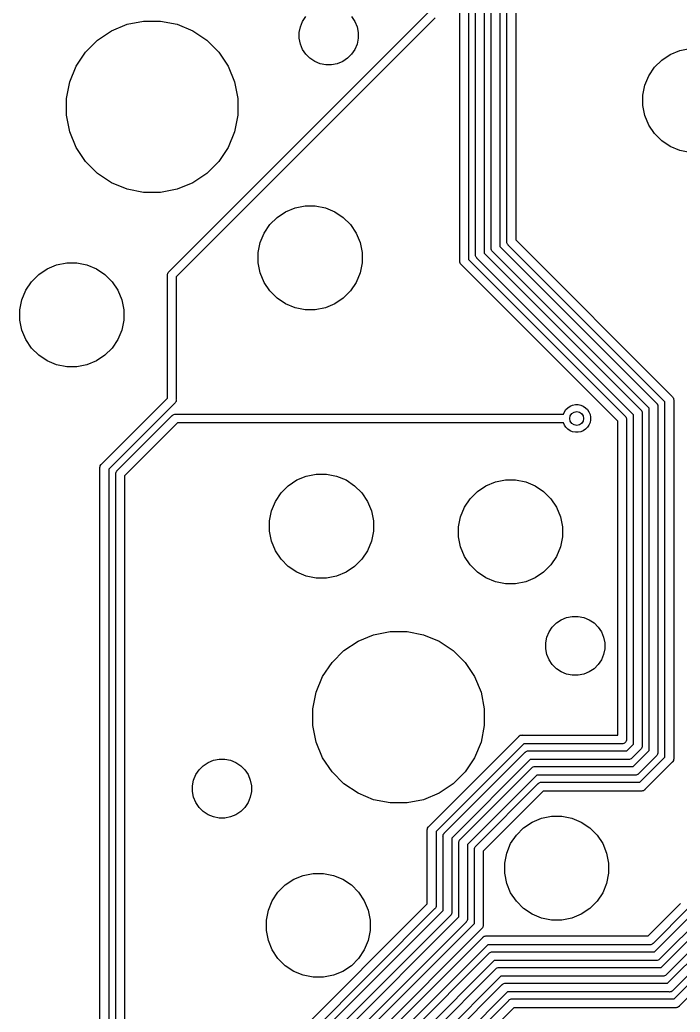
# Model space of a CAD drawing. Extents: x 0.3 to 11, y -13.3 to 4.6.
# Drawn here: x 6.25 to 7, y -2.868 to -1.74 of the extents above; entities that cross this region are included whole.
import ezdxf

# ---------------------------------------------------------------- set-up
doc = ezdxf.new("R2010")
doc.units = 0
doc.header["$MEASUREMENT"] = 0
doc.layers.add('BLACK', color=7, linetype='CONTINUOUS')

msp = doc.modelspace()

# ---------------------------------------------------------------- linework, layer by layer
at = {"layer": 'BLACK', "linetype": 'CONTINUOUS'}
for p, q in [((6.74957, -2.01446), (6.74957, -1.3835)), ((6.75957, -1.38533), (6.75957, -2.01263)), ((6.76745, -2.00706), (6.76745, -1.48008)), ((6.77745, -1.4819), (6.77745, -2.00523)), ((6.78532, -1.99965), (6.78532, -1.48748)), ((6.79532, -1.48931), (6.79532, -1.99783)), ((6.8032, -1.99225), (6.8032, -1.65071)), ((6.8132, -1.65253), (6.8132, -1.99042)), ((6.41908, -2.02661), (6.71333, -1.73235)), ((6.35375, -1.75273), (6.37148, -1.74538)), ((6.37148, -1.74538), (6.39031, -1.74164)), ((6.39031, -1.74164), (6.4095, -1.74164)), ((6.4095, -1.74164), (6.42833, -1.74538)), ((6.72169, -1.73813), (6.42744, -2.03239)), ((6.42833, -1.74538), (6.44606, -1.75273)), ((6.56846, -1.74819), (6.57099, -1.7421)), ((6.57099, -1.7421), (6.57465, -1.73661)), ((6.6267, -1.73661), (6.63036, -1.7421)), ((6.63036, -1.7421), (6.63289, -1.74819)), ((6.33779, -1.76339), (6.35375, -1.75273)), ((6.44606, -1.75273), (6.46202, -1.76339)), ((6.56717, -1.75467), (6.56846, -1.74819)), ((6.56717, -1.76126), (6.56717, -1.75467)), ((6.63289, -1.74819), (6.63417, -1.75467)), ((6.63417, -1.75467), (6.63417, -1.76126)), ((6.32422, -1.77697), (6.33779, -1.76339)), ((6.46202, -1.76339), (6.47559, -1.77697)), ((6.56846, -1.76774), (6.56717, -1.76126)), ((6.57099, -1.77383), (6.56846, -1.76774)), ((6.63289, -1.76774), (6.63036, -1.77383)), ((6.63417, -1.76126), (6.63289, -1.76774)), ((6.31356, -1.79293), (6.32422, -1.77697)), ((6.47559, -1.77697), (6.48626, -1.79293)), ((6.57465, -1.77932), (6.57099, -1.77383)), ((6.57932, -1.78399), (6.57465, -1.77932)), ((6.6267, -1.77932), (6.62203, -1.78399)), ((6.63036, -1.77383), (6.6267, -1.77932)), ((6.97927, -1.78595), (6.98895, -1.77949)), ((6.98895, -1.77949), (6.99969, -1.77504)), ((6.99969, -1.77504), (7.0111, -1.77277)), ((6.58481, -1.78765), (6.57932, -1.78399)), ((6.5909, -1.79018), (6.58481, -1.78765)), ((6.59738, -1.79147), (6.5909, -1.79018)), ((6.60397, -1.79147), (6.59738, -1.79147)), ((6.61045, -1.79018), (6.60397, -1.79147)), ((6.61654, -1.78765), (6.61045, -1.79018)), ((6.62203, -1.78399), (6.61654, -1.78765)), ((6.97105, -1.79418), (6.97927, -1.78595)), ((6.30621, -1.81066), (6.31356, -1.79293)), ((6.48626, -1.79293), (6.4936, -1.81066)), ((6.96013, -1.8146), (6.96459, -1.80385)), ((6.96459, -1.80385), (6.97105, -1.79418)), ((6.30247, -1.82948), (6.30621, -1.81066)), ((6.4936, -1.81066), (6.49735, -1.82948)), ((6.95787, -1.82601), (6.96013, -1.8146)), ((6.95787, -1.83764), (6.95787, -1.82601)), ((6.30247, -1.84868), (6.30247, -1.82948)), ((6.49735, -1.82948), (6.49735, -1.84868)), ((6.96013, -1.84905), (6.95787, -1.83764)), ((6.30621, -1.8675), (6.30247, -1.84868)), ((6.49735, -1.84868), (6.4936, -1.8675)), ((6.96459, -1.8598), (6.96013, -1.84905)), ((6.97105, -1.86947), (6.96459, -1.8598)), ((6.31356, -1.88524), (6.30621, -1.8675)), ((6.4936, -1.8675), (6.48626, -1.88524)), ((6.97927, -1.8777), (6.97105, -1.86947)), ((6.98895, -1.88416), (6.97927, -1.8777)), ((6.32422, -1.9012), (6.31356, -1.88524)), ((6.48626, -1.88524), (6.47559, -1.9012)), ((6.99969, -1.88861), (6.98895, -1.88416)), ((7.0111, -1.89088), (6.99969, -1.88861)), ((6.33779, -1.91477), (6.32422, -1.9012)), ((6.47559, -1.9012), (6.46202, -1.91477)), ((6.35375, -1.92543), (6.33779, -1.91477)), ((6.46202, -1.91477), (6.44606, -1.92543)), ((6.37148, -1.93278), (6.35375, -1.92543)), ((6.44606, -1.92543), (6.42833, -1.93278)), ((6.39031, -1.93652), (6.37148, -1.93278)), ((6.4095, -1.93652), (6.39031, -1.93652)), ((6.42833, -1.93278), (6.4095, -1.93652)), ((6.54197, -1.96476), (6.55164, -1.9583)), ((6.55164, -1.9583), (6.56239, -1.95384)), ((6.56239, -1.95384), (6.5738, -1.95157)), ((6.5738, -1.95157), (6.58543, -1.95157)), ((6.58543, -1.95157), (6.59684, -1.95384)), ((6.59684, -1.95384), (6.60759, -1.9583)), ((6.60759, -1.9583), (6.61726, -1.96476)), ((6.52728, -1.98266), (6.53375, -1.97298)), ((6.53375, -1.97298), (6.54197, -1.96476)), ((6.61726, -1.96476), (6.62549, -1.97298)), ((6.62549, -1.97298), (6.63195, -1.98266)), ((6.52283, -1.9934), (6.52728, -1.98266)), ((6.63195, -1.98266), (6.6364, -1.9934)), ((6.52056, -2.00481), (6.52283, -1.9934)), ((6.6364, -1.9934), (6.63867, -2.00481)), ((6.80317, -1.99249), (6.8032, -1.99225)), ((6.8032, -1.99274), (6.80317, -1.99249)), ((6.80327, -1.99347), (6.8032, -1.99274)), ((6.80356, -1.99442), (6.80327, -1.99347)), ((6.80402, -1.99528), (6.80356, -1.99442)), ((6.80465, -1.99605), (6.80402, -1.99528)), ((6.8132, -1.99042), (6.99119, -2.16841)), ((6.52056, -2.01645), (6.52056, -2.00481)), ((6.63867, -2.00481), (6.63867, -2.01645)), ((6.77745, -2.00523), (6.95544, -2.18322)), ((6.7853, -1.9999), (6.78532, -1.99965)), ((6.7854, -2.00088), (6.7853, -1.9999)), ((6.78568, -2.00182), (6.7854, -2.00088)), ((6.78615, -2.00269), (6.78568, -2.00182)), ((6.78677, -2.00345), (6.78615, -2.00269)), ((6.78696, -2.00361), (6.78677, -2.00345)), ((6.96485, -2.1815), (6.78696, -2.00361)), ((6.79532, -1.99783), (6.97192, -2.17442)), ((6.80484, -1.9962), (6.80465, -1.99605)), ((6.98283, -2.17419), (6.80484, -1.9962)), ((6.29138, -2.01875), (6.30279, -2.01648)), ((6.30279, -2.01648), (6.31443, -2.01648)), ((6.31443, -2.01648), (6.32583, -2.01875)), ((6.52283, -2.02786), (6.52056, -2.01645)), ((6.63867, -2.01645), (6.6364, -2.02786)), ((6.74955, -2.0147), (6.74957, -2.01446)), ((6.74957, -2.01495), (6.74955, -2.0147)), ((6.74965, -2.01568), (6.74957, -2.01495)), ((6.74993, -2.01663), (6.74965, -2.01568)), ((6.7504, -2.0175), (6.74993, -2.01663)), ((6.75102, -2.01826), (6.7504, -2.0175)), ((6.75957, -2.01263), (6.93756, -2.19062)), ((6.76743, -2.0073), (6.76745, -2.00706)), ((6.76745, -2.00755), (6.76743, -2.0073)), ((6.76752, -2.00828), (6.76745, -2.00755)), ((6.76781, -2.00922), (6.76752, -2.00828)), ((6.76827, -2.01009), (6.76781, -2.00922)), ((6.7689, -2.01085), (6.76827, -2.01009)), ((6.76909, -2.01101), (6.7689, -2.01085)), ((6.94708, -2.189), (6.76909, -2.01101)), ((6.27096, -2.02967), (6.28064, -2.02321)), ((6.28064, -2.02321), (6.29138, -2.01875)), ((6.32583, -2.01875), (6.33658, -2.02321)), ((6.33658, -2.02321), (6.34625, -2.02967)), ((6.41742, -2.03031), (6.41751, -2.02933)), ((6.41751, -2.02933), (6.4178, -2.02839)), ((6.4178, -2.02839), (6.41826, -2.02752)), ((6.41826, -2.02752), (6.41873, -2.02695)), ((6.41873, -2.02695), (6.41889, -2.02676)), ((6.41889, -2.02676), (6.41908, -2.02661)), ((6.52728, -2.0386), (6.52283, -2.02786)), ((6.6364, -2.02786), (6.63195, -2.0386)), ((6.75121, -2.01841), (6.75102, -2.01826)), ((6.9292, -2.1964), (6.75121, -2.01841)), ((6.25628, -2.04757), (6.26274, -2.03789)), ((6.26274, -2.03789), (6.27096, -2.02967)), ((6.34625, -2.02967), (6.35448, -2.03789)), ((6.35448, -2.03789), (6.36094, -2.04757)), ((6.41744, -2.03056), (6.41742, -2.03031)), ((6.41744, -2.16998), (6.41744, -2.03056)), ((6.42744, -2.03239), (6.42744, -2.1718)), ((6.53375, -2.04827), (6.52728, -2.0386)), ((6.63195, -2.0386), (6.62549, -2.04827)), ((6.25182, -2.05831), (6.25628, -2.04757)), ((6.36094, -2.04757), (6.36539, -2.05831)), ((6.54197, -2.0565), (6.53375, -2.04827)), ((6.62549, -2.04827), (6.61726, -2.0565)), ((6.24955, -2.06972), (6.25182, -2.05831)), ((6.36539, -2.05831), (6.36766, -2.06972)), ((6.55164, -2.06296), (6.54197, -2.0565)), ((6.56239, -2.06742), (6.55164, -2.06296)), ((6.60759, -2.06296), (6.59684, -2.06742)), ((6.61726, -2.0565), (6.60759, -2.06296)), ((6.24955, -2.08136), (6.24955, -2.06972)), ((6.36766, -2.06972), (6.36766, -2.08136)), ((6.5738, -2.06968), (6.56239, -2.06742)), ((6.58543, -2.06968), (6.5738, -2.06968)), ((6.59684, -2.06742), (6.58543, -2.06968)), ((6.25182, -2.09276), (6.24955, -2.08136)), ((6.36766, -2.08136), (6.36539, -2.09276)), ((6.25628, -2.10351), (6.25182, -2.09276)), ((6.36539, -2.09276), (6.36094, -2.10351)), ((6.26274, -2.11318), (6.25628, -2.10351)), ((6.36094, -2.10351), (6.35448, -2.11318)), ((6.27096, -2.12141), (6.26274, -2.11318)), ((6.35448, -2.11318), (6.34625, -2.12141)), ((6.28064, -2.12787), (6.27096, -2.12141)), ((6.29138, -2.13232), (6.28064, -2.12787)), ((6.33658, -2.12787), (6.32583, -2.13232)), ((6.34625, -2.12141), (6.33658, -2.12787)), ((6.30279, -2.13459), (6.29138, -2.13232)), ((6.31443, -2.13459), (6.30279, -2.13459)), ((6.32583, -2.13232), (6.31443, -2.13459)), ((6.34231, -2.24511), (6.41744, -2.16998)), ((6.4258, -2.17576), (6.35067, -2.25089)), ((6.42599, -2.1756), (6.4258, -2.17576)), ((6.42662, -2.17484), (6.42599, -2.1756)), ((6.42708, -2.17397), (6.42662, -2.17484)), ((6.42737, -2.17303), (6.42708, -2.17397)), ((6.42744, -2.17229), (6.42737, -2.17303)), ((6.42744, -2.1718), (6.42747, -2.17205)), ((6.42747, -2.17205), (6.42744, -2.17229)), ((6.42744, -2.17229), (6.42744, -2.17229)), ((6.97192, -2.17442), (6.97192, -2.17443)), ((6.97192, -2.17443), (6.97331, -2.17582)), ((6.97331, -2.17582), (6.9735, -2.17597)), ((6.9735, -2.17597), (6.97413, -2.17673)), ((6.98283, -2.49303), (6.98283, -2.17419)), ((6.99119, -2.16841), (6.99138, -2.16857)), ((6.99138, -2.16857), (6.992, -2.16933)), ((6.992, -2.16933), (6.99247, -2.1702)), ((6.99247, -2.1702), (6.99275, -2.17114)), ((6.99275, -2.17114), (6.99283, -2.17188)), ((6.99283, -2.17188), (6.99285, -2.17212)), ((6.99285, -2.17212), (6.99283, -2.17237)), ((6.99283, -2.17237), (6.99283, -2.49254)), ((6.8676, -2.1882), (6.86862, -2.18575)), ((6.86862, -2.18575), (6.87034, -2.18317)), ((6.87034, -2.18317), (6.87254, -2.18097)), ((6.87254, -2.18097), (6.87512, -2.17925)), ((6.87512, -2.17925), (6.87798, -2.17806)), ((6.87798, -2.17806), (6.88102, -2.17746)), ((6.88102, -2.17746), (6.88413, -2.17746)), ((6.88413, -2.17746), (6.88717, -2.17806)), ((6.88717, -2.17806), (6.89003, -2.17925)), ((6.89003, -2.17925), (6.89261, -2.18097)), ((6.89261, -2.18097), (6.89481, -2.18317)), ((6.89481, -2.18317), (6.89653, -2.18575)), ((6.89653, -2.18575), (6.89772, -2.18861)), ((6.95544, -2.18322), (6.95563, -2.18338)), ((6.95563, -2.18338), (6.95579, -2.18357)), ((6.95579, -2.18357), (6.95579, -2.18357)), ((6.95579, -2.18357), (6.95625, -2.18414)), ((6.95625, -2.18414), (6.95672, -2.18501)), ((6.95672, -2.18501), (6.957, -2.18595)), ((6.957, -2.18595), (6.9571, -2.18693)), ((6.9571, -2.18693), (6.95708, -2.18717)), ((6.95708, -2.18717), (6.95708, -2.56503)), ((6.96495, -2.1816), (6.96485, -2.1815)), ((6.96485, -2.1815), (6.96485, -2.1815)), ((6.96495, -2.57061), (6.96495, -2.1816)), ((6.97413, -2.17673), (6.97459, -2.1776)), ((6.97459, -2.1776), (6.97465, -2.17779)), ((6.97465, -2.17779), (6.97488, -2.17855)), ((6.97488, -2.17855), (6.97498, -2.17953)), ((6.97498, -2.17953), (6.97495, -2.17977)), ((6.97495, -2.17977), (6.97495, -2.57244)), ((6.36018, -2.25251), (6.42285, -2.18984)), ((6.42863, -2.1982), (6.36854, -2.25829)), ((6.42285, -2.18984), (6.42301, -2.18965)), ((6.42301, -2.18965), (6.42377, -2.18903)), ((6.42377, -2.18903), (6.42464, -2.18856)), ((6.42464, -2.18856), (6.42558, -2.18828)), ((6.42558, -2.18828), (6.42632, -2.1882)), ((6.42632, -2.1882), (6.42656, -2.18818)), ((6.42632, -2.1882), (6.42632, -2.1882)), ((6.42656, -2.18818), (6.42681, -2.1882)), ((6.42681, -2.1882), (6.8676, -2.1882)), ((6.8676, -2.1982), (6.42863, -2.1982)), ((6.86862, -2.20066), (6.8676, -2.1982)), ((6.89772, -2.1978), (6.89653, -2.20066)), ((6.89772, -2.18861), (6.89832, -2.19165)), ((6.89832, -2.19476), (6.89772, -2.1978)), ((6.89832, -2.19165), (6.89832, -2.19476)), ((6.9292, -2.55287), (6.9292, -2.1964)), ((6.93756, -2.19062), (6.93776, -2.19078)), ((6.93776, -2.19078), (6.93834, -2.19149)), ((6.93834, -2.19149), (6.93838, -2.19154)), ((6.93838, -2.19154), (6.93884, -2.19241)), ((6.93884, -2.19241), (6.93913, -2.19335)), ((6.93913, -2.19335), (6.93923, -2.19433)), ((6.93923, -2.19433), (6.9392, -2.19458)), ((6.9392, -2.19458), (6.9392, -2.55763)), ((6.94708, -2.56321), (6.94708, -2.189)), ((6.87034, -2.20324), (6.86862, -2.20066)), ((6.87254, -2.20544), (6.87034, -2.20324)), ((6.87512, -2.20716), (6.87254, -2.20544)), ((6.87798, -2.20835), (6.87512, -2.20716)), ((6.88102, -2.20895), (6.87798, -2.20835)), ((6.88413, -2.20895), (6.88102, -2.20895)), ((6.88717, -2.20835), (6.88413, -2.20895)), ((6.89003, -2.20716), (6.88717, -2.20835)), ((6.89261, -2.20544), (6.89003, -2.20716)), ((6.89481, -2.20324), (6.89261, -2.20544)), ((6.89653, -2.20066), (6.89481, -2.20324)), ((6.34065, -2.24882), (6.34074, -2.24784)), ((6.34067, -2.24906), (6.34065, -2.24882)), ((6.34067, -3.49675), (6.34067, -2.24906)), ((6.34074, -2.24784), (6.34103, -2.2469)), ((6.34103, -2.2469), (6.34149, -2.24603)), ((6.34149, -2.24603), (6.34196, -2.24546)), ((6.34196, -2.24546), (6.34212, -2.24527)), ((6.34212, -2.24527), (6.34231, -2.24511)), ((6.35067, -2.25089), (6.35067, -3.49857)), ((6.35862, -2.25524), (6.3589, -2.2543)), ((6.3589, -2.2543), (6.35937, -2.25343)), ((6.35937, -2.25343), (6.35972, -2.253)), ((6.35972, -2.253), (6.35999, -2.25267)), ((6.35999, -2.25267), (6.36018, -2.25251)), ((6.35852, -2.25622), (6.35862, -2.25524)), ((6.35854, -2.25647), (6.35852, -2.25622)), ((6.35854, -3.58266), (6.35854, -2.25647)), ((6.36854, -2.25829), (6.36854, -3.58449)), ((6.55473, -2.26958), (6.5644, -2.26312)), ((6.5644, -2.26312), (6.57515, -2.25866)), ((6.57515, -2.25866), (6.58656, -2.25639)), ((6.58656, -2.25639), (6.59819, -2.25639)), ((6.59819, -2.25639), (6.6096, -2.25866)), ((6.6096, -2.25866), (6.62035, -2.26312)), ((6.62035, -2.26312), (6.63002, -2.26958)), ((6.77936, -2.26968), (6.79011, -2.26523)), ((6.79011, -2.26523), (6.80152, -2.26296)), ((6.80152, -2.26296), (6.81315, -2.26296)), ((6.81315, -2.26296), (6.82456, -2.26523)), ((6.82456, -2.26523), (6.83531, -2.26968)), ((6.5465, -2.2778), (6.55473, -2.26958)), ((6.63002, -2.26958), (6.63824, -2.2778)), ((6.76146, -2.28437), (6.76969, -2.27614)), ((6.76969, -2.27614), (6.77936, -2.26968)), ((6.83531, -2.26968), (6.84498, -2.27614)), ((6.84498, -2.27614), (6.85321, -2.28437)), ((6.53559, -2.29822), (6.54004, -2.28748)), ((6.54004, -2.28748), (6.5465, -2.2778)), ((6.63824, -2.2778), (6.64471, -2.28748)), ((6.64471, -2.28748), (6.64916, -2.29822)), ((6.755, -2.29404), (6.76146, -2.28437)), ((6.85321, -2.28437), (6.85967, -2.29404)), ((6.53332, -2.30963), (6.53559, -2.29822)), ((6.64916, -2.29822), (6.65143, -2.30963)), ((6.75055, -2.30479), (6.755, -2.29404)), ((6.85967, -2.29404), (6.86412, -2.30479)), ((6.53332, -2.32127), (6.53332, -2.30963)), ((6.65143, -2.30963), (6.65143, -2.32127)), ((6.74828, -2.3162), (6.75055, -2.30479)), ((6.86412, -2.30479), (6.86639, -2.3162)), ((6.53559, -2.33267), (6.53332, -2.32127)), ((6.65143, -2.32127), (6.64916, -2.33267)), ((6.74828, -2.32783), (6.74828, -2.3162)), ((6.86639, -2.3162), (6.86639, -2.32783)), ((6.54004, -2.34342), (6.53559, -2.33267)), ((6.64916, -2.33267), (6.64471, -2.34342)), ((6.75055, -2.33924), (6.74828, -2.32783)), ((6.86639, -2.32783), (6.86412, -2.33924)), ((6.5465, -2.35309), (6.54004, -2.34342)), ((6.64471, -2.34342), (6.63824, -2.35309)), ((6.755, -2.34999), (6.75055, -2.33924)), ((6.86412, -2.33924), (6.85967, -2.34999)), ((6.55473, -2.36132), (6.5465, -2.35309)), ((6.63824, -2.35309), (6.63002, -2.36132)), ((6.76146, -2.35966), (6.755, -2.34999)), ((6.85967, -2.34999), (6.85321, -2.35966)), ((6.5644, -2.36778), (6.55473, -2.36132)), ((6.63002, -2.36132), (6.62035, -2.36778)), ((6.76969, -2.36789), (6.76146, -2.35966)), ((6.85321, -2.35966), (6.84498, -2.36789)), ((6.57515, -2.37223), (6.5644, -2.36778)), ((6.58656, -2.3745), (6.57515, -2.37223)), ((6.59819, -2.3745), (6.58656, -2.3745)), ((6.6096, -2.37223), (6.59819, -2.3745)), ((6.62035, -2.36778), (6.6096, -2.37223)), ((6.77936, -2.37435), (6.76969, -2.36789)), ((6.79011, -2.3788), (6.77936, -2.37435)), ((6.80152, -2.38107), (6.79011, -2.3788)), ((6.82456, -2.3788), (6.81315, -2.38107)), ((6.83531, -2.37435), (6.82456, -2.3788)), ((6.84498, -2.36789), (6.83531, -2.37435)), ((6.81315, -2.38107), (6.80152, -2.38107)), ((6.85954, -2.42551), (6.86502, -2.42184)), ((6.86502, -2.42184), (6.87112, -2.41932)), ((6.87112, -2.41932), (6.87759, -2.41803)), ((6.87759, -2.41803), (6.88419, -2.41803)), ((6.88419, -2.41803), (6.89066, -2.41932)), ((6.89066, -2.41932), (6.89676, -2.42184)), ((6.89676, -2.42184), (6.90225, -2.42551)), ((6.6517, -2.43895), (6.67053, -2.4352)), ((6.67053, -2.4352), (6.68972, -2.4352)), ((6.68972, -2.4352), (6.70855, -2.43895)), ((6.85121, -2.43566), (6.85487, -2.43017)), ((6.85487, -2.43017), (6.85954, -2.42551)), ((6.90225, -2.42551), (6.90691, -2.43017)), ((6.90691, -2.43017), (6.91058, -2.43566)), ((6.61801, -2.45696), (6.63397, -2.44629)), ((6.63397, -2.44629), (6.6517, -2.43895)), ((6.70855, -2.43895), (6.72628, -2.44629)), ((6.72628, -2.44629), (6.74224, -2.45696)), ((6.84739, -2.44823), (6.84868, -2.44176)), ((6.84868, -2.44176), (6.85121, -2.43566)), ((6.91058, -2.43566), (6.91311, -2.44176)), ((6.91311, -2.44176), (6.91439, -2.44823)), ((6.60444, -2.47053), (6.61801, -2.45696)), ((6.74224, -2.45696), (6.75581, -2.47053)), ((6.84739, -2.45483), (6.84739, -2.44823)), ((6.84868, -2.4613), (6.84739, -2.45483)), ((6.91439, -2.45483), (6.91311, -2.4613)), ((6.91439, -2.44823), (6.91439, -2.45483)), ((6.85121, -2.4674), (6.84868, -2.4613)), ((6.85487, -2.47288), (6.85121, -2.4674)), ((6.91058, -2.4674), (6.90691, -2.47288)), ((6.91311, -2.4613), (6.91058, -2.4674)), ((6.59377, -2.48649), (6.60444, -2.47053)), ((6.75581, -2.47053), (6.76648, -2.48649)), ((6.85954, -2.47755), (6.85487, -2.47288)), ((6.86502, -2.48122), (6.85954, -2.47755)), ((6.90225, -2.47755), (6.89676, -2.48122)), ((6.90691, -2.47288), (6.90225, -2.47755)), ((6.58643, -2.50422), (6.59377, -2.48649)), ((6.76648, -2.48649), (6.77382, -2.50422)), ((6.87112, -2.48374), (6.86502, -2.48122)), ((6.87759, -2.48503), (6.87112, -2.48374)), ((6.88419, -2.48503), (6.87759, -2.48503)), ((6.89066, -2.48374), (6.88419, -2.48503)), ((6.89676, -2.48122), (6.89066, -2.48374)), ((6.98283, -2.56811), (6.98283, -2.49303)), ((6.98283, -2.49303), (6.98283, -2.49303)), ((6.99283, -2.49254), (6.99283, -2.56762)), ((6.58268, -2.52305), (6.58643, -2.50422)), ((6.77382, -2.50422), (6.77757, -2.52305)), ((6.58268, -2.54224), (6.58268, -2.52305)), ((6.77757, -2.52305), (6.77757, -2.54224)), ((6.58643, -2.56107), (6.58268, -2.54224)), ((6.77757, -2.54224), (6.77382, -2.56107)), ((6.71435, -2.6568), (6.81664, -2.55451)), ((6.81664, -2.55451), (6.8168, -2.55432)), ((6.8168, -2.55432), (6.81756, -2.5537)), ((6.81756, -2.5537), (6.81843, -2.55323)), ((6.81843, -2.55323), (6.81937, -2.55295)), ((6.81937, -2.55295), (6.8201, -2.55287)), ((6.8201, -2.55287), (6.82035, -2.55285)), ((6.8201, -2.55287), (6.8201, -2.55287)), ((6.82035, -2.55285), (6.82059, -2.55287)), ((6.82059, -2.55287), (6.9292, -2.55287)), ((6.93913, -2.55885), (6.93884, -2.5598)), ((6.93923, -2.55787), (6.93913, -2.55885)), ((6.9392, -2.55763), (6.93923, -2.55787)), ((6.59377, -2.5788), (6.58643, -2.56107)), ((6.82242, -2.56287), (6.72272, -2.66258)), ((6.77382, -2.56107), (6.76648, -2.5788)), ((6.93396, -2.56287), (6.82242, -2.56287)), ((6.9342, -2.5629), (6.93396, -2.56287)), ((6.93445, -2.56287), (6.9342, -2.5629)), ((6.93518, -2.5628), (6.93445, -2.56287)), ((6.93613, -2.56252), (6.93518, -2.5628)), ((6.93699, -2.56205), (6.93613, -2.56252)), ((6.93776, -2.56143), (6.93699, -2.56205)), ((6.93838, -2.56067), (6.93776, -2.56143)), ((6.93884, -2.5598), (6.93838, -2.56067)), ((6.93954, -2.57075), (6.94708, -2.56321)), ((6.95544, -2.56899), (6.94532, -2.57911)), ((6.94694, -2.58862), (6.96495, -2.57061)), ((6.95563, -2.56883), (6.95544, -2.56899)), ((6.95579, -2.56864), (6.95563, -2.56883)), ((6.95625, -2.56807), (6.95579, -2.56864)), ((6.95672, -2.5672), (6.95625, -2.56807)), ((6.957, -2.56626), (6.95672, -2.5672)), ((6.9571, -2.56528), (6.957, -2.56626)), ((6.95708, -2.56503), (6.9571, -2.56528)), ((6.98283, -2.57801), (6.98283, -2.56811)), ((6.98283, -2.56811), (6.98283, -2.56811)), ((6.99283, -2.56762), (6.99283, -2.56762)), ((6.99283, -2.56762), (6.99283, -2.57984)), ((6.46349, -2.58407), (6.46958, -2.58155)), ((6.46958, -2.58155), (6.47606, -2.58026)), ((6.47606, -2.58026), (6.48266, -2.58026)), ((6.48266, -2.58026), (6.48913, -2.58155)), ((6.48913, -2.58155), (6.49522, -2.58407)), ((6.60444, -2.59476), (6.59377, -2.5788)), ((6.73223, -2.6642), (6.82404, -2.57239)), ((6.82982, -2.58075), (6.74059, -2.66998)), ((6.76648, -2.5788), (6.75581, -2.59476)), ((6.82404, -2.57239), (6.8242, -2.5722)), ((6.8242, -2.5722), (6.82496, -2.57157)), ((6.82496, -2.57157), (6.82583, -2.57111)), ((6.82583, -2.57111), (6.82677, -2.57082)), ((6.82677, -2.57082), (6.82751, -2.57075)), ((6.82751, -2.57075), (6.82775, -2.57072)), ((6.82751, -2.57075), (6.82751, -2.57075)), ((6.82775, -2.57072), (6.828, -2.57075)), ((6.828, -2.57075), (6.93954, -2.57075)), ((6.94136, -2.58075), (6.82982, -2.58075)), ((6.94161, -2.58077), (6.94136, -2.58075)), ((6.94185, -2.58075), (6.94161, -2.58077)), ((6.94259, -2.58068), (6.94185, -2.58075)), ((6.94353, -2.58039), (6.94259, -2.58068)), ((6.9444, -2.57993), (6.94353, -2.58039)), ((6.94516, -2.5793), (6.9444, -2.57993)), ((6.94532, -2.57911), (6.94516, -2.5793)), ((6.97331, -2.57639), (6.95272, -2.59698)), ((6.95434, -2.6065), (6.98283, -2.57801)), ((6.9735, -2.57623), (6.97331, -2.57639)), ((6.97366, -2.57604), (6.9735, -2.57623)), ((6.97413, -2.57547), (6.97366, -2.57604)), ((6.97459, -2.5746), (6.97413, -2.57547)), ((6.97488, -2.57366), (6.97459, -2.5746)), ((6.97498, -2.57268), (6.97488, -2.57366)), ((6.97495, -2.57244), (6.97498, -2.57268)), ((6.99275, -2.58107), (6.99247, -2.58201)), ((6.99285, -2.58009), (6.99275, -2.58107)), ((6.99283, -2.57984), (6.99285, -2.58009)), ((6.44967, -2.59789), (6.45334, -2.5924)), ((6.45334, -2.5924), (6.458, -2.58774)), ((6.458, -2.58774), (6.46349, -2.58407)), ((6.49522, -2.58407), (6.50071, -2.58774)), ((6.50071, -2.58774), (6.50538, -2.5924)), ((6.50538, -2.5924), (6.50904, -2.59789)), ((6.7501, -2.6716), (6.83145, -2.59026)), ((6.83145, -2.59026), (6.8316, -2.59007)), ((6.8316, -2.59007), (6.83189, -2.58984)), ((6.83189, -2.58984), (6.83237, -2.58945)), ((6.83237, -2.58945), (6.83323, -2.58898)), ((6.83323, -2.58898), (6.83418, -2.5887)), ((6.83418, -2.5887), (6.83516, -2.5886)), ((6.83516, -2.5886), (6.8354, -2.58862)), ((6.8354, -2.58862), (6.94694, -2.58862)), ((6.99119, -2.58379), (6.96012, -2.61486)), ((6.99138, -2.58364), (6.99119, -2.58379)), ((6.99169, -2.58326), (6.99138, -2.58364)), ((6.992, -2.58288), (6.99169, -2.58326)), ((6.99247, -2.58201), (6.992, -2.58288)), ((6.44586, -2.61046), (6.44714, -2.60399)), ((6.44714, -2.60399), (6.44967, -2.59789)), ((6.50904, -2.59789), (6.51157, -2.60399)), ((6.51157, -2.60399), (6.51286, -2.61046)), ((6.61801, -2.60833), (6.60444, -2.59476)), ((6.75581, -2.59476), (6.74224, -2.60833)), ((6.83723, -2.59862), (6.75847, -2.67739)), ((6.94876, -2.59862), (6.83723, -2.59862)), ((6.94901, -2.59865), (6.94876, -2.59862)), ((6.94999, -2.59855), (6.94901, -2.59865)), ((6.95093, -2.59826), (6.94999, -2.59855)), ((6.9518, -2.5978), (6.95093, -2.59826)), ((6.95202, -2.59762), (6.9518, -2.5978)), ((6.95256, -2.59718), (6.95202, -2.59762)), ((6.95272, -2.59698), (6.95256, -2.59718)), ((6.44586, -2.61706), (6.44586, -2.61046)), ((6.51286, -2.61046), (6.51286, -2.61706)), ((6.63397, -2.61899), (6.61801, -2.60833)), ((6.74224, -2.60833), (6.72628, -2.61899)), ((6.76798, -2.67901), (6.83885, -2.60814)), ((6.83885, -2.60814), (6.83901, -2.60794)), ((6.83901, -2.60794), (6.83977, -2.60732)), ((6.83977, -2.60732), (6.84064, -2.60686)), ((6.84064, -2.60686), (6.84158, -2.60657)), ((6.84158, -2.60657), (6.84232, -2.6065)), ((6.84232, -2.6065), (6.84256, -2.60647)), ((6.84256, -2.60647), (6.84281, -2.6065)), ((6.84281, -2.6065), (6.95434, -2.6065)), ((6.95921, -2.61567), (6.95834, -2.61614)), ((6.95997, -2.61505), (6.95921, -2.61567)), ((6.96012, -2.61486), (6.95997, -2.61505)), ((6.44714, -2.62353), (6.44586, -2.61706)), ((6.44967, -2.62963), (6.44714, -2.62353)), ((6.51157, -2.62353), (6.50904, -2.62963)), ((6.51286, -2.61706), (6.51157, -2.62353)), ((6.6517, -2.62634), (6.63397, -2.61899)), ((6.67053, -2.63008), (6.6517, -2.62634)), ((6.70855, -2.62634), (6.68972, -2.63008)), ((6.72628, -2.61899), (6.70855, -2.62634)), ((6.84463, -2.6165), (6.77634, -2.68479)), ((6.95617, -2.6165), (6.84463, -2.6165)), ((6.95641, -2.61652), (6.95617, -2.6165)), ((6.95666, -2.6165), (6.95641, -2.61652)), ((6.95739, -2.61642), (6.95666, -2.6165)), ((6.95834, -2.61614), (6.95739, -2.61642)), ((6.45334, -2.63511), (6.44967, -2.62963)), ((6.458, -2.63978), (6.45334, -2.63511)), ((6.50538, -2.63511), (6.50071, -2.63978)), ((6.50904, -2.62963), (6.50538, -2.63511)), ((6.68972, -2.63008), (6.67053, -2.63008)), ((6.46349, -2.64345), (6.458, -2.63978)), ((6.46958, -2.64597), (6.46349, -2.64345)), ((6.47606, -2.64726), (6.46958, -2.64597)), ((6.48266, -2.64726), (6.47606, -2.64726)), ((6.48913, -2.64597), (6.48266, -2.64726)), ((6.49522, -2.64345), (6.48913, -2.64597)), ((6.50071, -2.63978), (6.49522, -2.64345)), ((6.83186, -2.65186), (6.84261, -2.64741)), ((6.84261, -2.64741), (6.85402, -2.64514)), ((6.85402, -2.64514), (6.86565, -2.64514)), ((6.86565, -2.64514), (6.87706, -2.64741)), ((6.87706, -2.64741), (6.88781, -2.65186)), ((6.71269, -2.66051), (6.71279, -2.65953)), ((6.71272, -2.66075), (6.71269, -2.66051)), ((6.71272, -2.74478), (6.71272, -2.66075)), ((6.71279, -2.65953), (6.71307, -2.65858)), ((6.71307, -2.65858), (6.71354, -2.65772)), ((6.71354, -2.65772), (6.71401, -2.65714)), ((6.71401, -2.65714), (6.71416, -2.65695)), ((6.71416, -2.65695), (6.71435, -2.6568)), ((6.81396, -2.66655), (6.82219, -2.65832)), ((6.82219, -2.65832), (6.83186, -2.65186)), ((6.88781, -2.65186), (6.89748, -2.65832)), ((6.89748, -2.65832), (6.90571, -2.66655)), ((6.72272, -2.66258), (6.72272, -2.7466)), ((6.73057, -2.66791), (6.73066, -2.66693)), ((6.73059, -2.66816), (6.73057, -2.66791)), ((6.73059, -2.75218), (6.73059, -2.66816)), ((6.73066, -2.66693), (6.73095, -2.66599)), ((6.73095, -2.66599), (6.73141, -2.66512)), ((6.73141, -2.66512), (6.73173, -2.66473)), ((6.73173, -2.66473), (6.73204, -2.66436)), ((6.73204, -2.66436), (6.73223, -2.6642)), ((6.74059, -2.66998), (6.74059, -2.75401)), ((6.74929, -2.67252), (6.74976, -2.67195)), ((6.74976, -2.67195), (6.74991, -2.67176)), ((6.74991, -2.67176), (6.7501, -2.6716)), ((6.8075, -2.67622), (6.81396, -2.66655)), ((6.90571, -2.66655), (6.91217, -2.67622)), ((6.74844, -2.67531), (6.74854, -2.67433)), ((6.74847, -2.67556), (6.74844, -2.67531)), ((6.74847, -2.75959), (6.74847, -2.67556)), ((6.74854, -2.67433), (6.74882, -2.67339)), ((6.74882, -2.67339), (6.74929, -2.67252)), ((6.75847, -2.67739), (6.75847, -2.76141)), ((6.76632, -2.68272), (6.76641, -2.68174)), ((6.76634, -2.68296), (6.76632, -2.68272)), ((6.76634, -2.76699), (6.76634, -2.68296)), ((6.76641, -2.68174), (6.7667, -2.6808)), ((6.7667, -2.6808), (6.76716, -2.67993)), ((6.76716, -2.67993), (6.76763, -2.67936)), ((6.76763, -2.67936), (6.76779, -2.67917)), ((6.76779, -2.67917), (6.76798, -2.67901)), ((6.80305, -2.68697), (6.8075, -2.67622)), ((6.91217, -2.67622), (6.91662, -2.68697)), ((6.77634, -2.68479), (6.77634, -2.76882)), ((6.80078, -2.69838), (6.80305, -2.68697)), ((6.91662, -2.68697), (6.91889, -2.69838)), ((6.80078, -2.71001), (6.80078, -2.69838)), ((6.91889, -2.69838), (6.91889, -2.71001)), ((6.55118, -2.72323), (6.56085, -2.71677)), ((6.56085, -2.71677), (6.5716, -2.71232)), ((6.5716, -2.71232), (6.58301, -2.71005)), ((6.58301, -2.71005), (6.59464, -2.71005)), ((6.59464, -2.71005), (6.60605, -2.71232)), ((6.60605, -2.71232), (6.6168, -2.71677)), ((6.6168, -2.71677), (6.62647, -2.72323)), ((6.80305, -2.72142), (6.80078, -2.71001)), ((6.91889, -2.71001), (6.91662, -2.72142)), ((6.54296, -2.73146), (6.55118, -2.72323)), ((6.62647, -2.72323), (6.6347, -2.73146)), ((6.8075, -2.73217), (6.80305, -2.72142)), ((6.91662, -2.72142), (6.91217, -2.73217)), ((6.53649, -2.74113), (6.54296, -2.73146)), ((6.6347, -2.73146), (6.64116, -2.74113)), ((6.81396, -2.74184), (6.8075, -2.73217)), ((6.91217, -2.73217), (6.90571, -2.74184)), ((6.38191, -3.07558), (6.71272, -2.74478)), ((6.72108, -2.75056), (6.39028, -3.08136)), ((6.53204, -2.75188), (6.53649, -2.74113)), ((6.64116, -2.74113), (6.64561, -2.75188)), ((6.72127, -2.7504), (6.72108, -2.75056)), ((6.72189, -2.74964), (6.72127, -2.7504)), ((6.72236, -2.74877), (6.72189, -2.74964)), ((6.72264, -2.74783), (6.72236, -2.74877)), ((6.72272, -2.7471), (6.72264, -2.74783)), ((6.72272, -2.7466), (6.72274, -2.74685)), ((6.72274, -2.74685), (6.72272, -2.7471)), ((6.72272, -2.7471), (6.72272, -2.7471)), ((6.82219, -2.75006), (6.81396, -2.74184)), ((6.83186, -2.75653), (6.82219, -2.75006)), ((6.89748, -2.75006), (6.88781, -2.75653)), ((6.90571, -2.74184), (6.89748, -2.75006)), ((6.96368, -2.78122), (7.0007, -2.7442)), ((7.00906, -2.74998), (6.96946, -2.78958)), ((6.39979, -3.08298), (6.73059, -2.75218)), ((6.73895, -2.75796), (6.40815, -3.08877)), ((6.41766, -3.09039), (6.74847, -2.75959)), ((6.52977, -2.76329), (6.53204, -2.75188)), ((6.64561, -2.75188), (6.64788, -2.76329)), ((6.73914, -2.75781), (6.73895, -2.75796)), ((6.73942, -2.75747), (6.73914, -2.75781)), ((6.73977, -2.75705), (6.73942, -2.75747)), ((6.74023, -2.75618), (6.73977, -2.75705)), ((6.74052, -2.75523), (6.74023, -2.75618)), ((6.74062, -2.75425), (6.74052, -2.75523)), ((6.74059, -2.75401), (6.74062, -2.75425)), ((6.75847, -2.7619), (6.75839, -2.76264)), ((6.75847, -2.76141), (6.75849, -2.76166)), ((6.75849, -2.76166), (6.75847, -2.7619)), ((6.75847, -2.7619), (6.75847, -2.7619)), ((6.84261, -2.76098), (6.83186, -2.75653)), ((6.85402, -2.76325), (6.84261, -2.76098)), ((6.87706, -2.76098), (6.86565, -2.76325)), ((6.88781, -2.75653), (6.87706, -2.76098)), ((6.97108, -2.79909), (7.01857, -2.7516)), ((7.02694, -2.75738), (6.97686, -2.80746)), ((6.97848, -2.81697), (7.03907, -2.75638)), ((7.04744, -2.76216), (6.98427, -2.82533)), ((6.75683, -2.76537), (6.42603, -3.09617)), ((6.43554, -3.09779), (6.76634, -2.76699)), ((6.7747, -2.77277), (6.4439, -3.10357)), ((6.52977, -2.77492), (6.52977, -2.76329)), ((6.64788, -2.76329), (6.64788, -2.77492)), ((6.75702, -2.76521), (6.75683, -2.76537)), ((6.75764, -2.76445), (6.75702, -2.76521)), ((6.75811, -2.76358), (6.75764, -2.76445)), ((6.75839, -2.76264), (6.75811, -2.76358)), ((6.77489, -2.77261), (6.7747, -2.77277)), ((6.77552, -2.77185), (6.77489, -2.77261)), ((6.77598, -2.77098), (6.77552, -2.77185)), ((6.77627, -2.77004), (6.77598, -2.77098)), ((6.77634, -2.76931), (6.77627, -2.77004)), ((6.77634, -2.76882), (6.77636, -2.76906)), ((6.77636, -2.76906), (6.77634, -2.76931)), ((6.77634, -2.76931), (6.77634, -2.76931)), ((6.86565, -2.76325), (6.85402, -2.76325)), ((6.98589, -2.83484), (7.05695, -2.76378)), ((7.06531, -2.76956), (6.99167, -2.84321)), ((6.99329, -2.85272), (7.07482, -2.77119)), ((6.45719, -3.10142), (6.77575, -2.78286)), ((6.53204, -2.78633), (6.52977, -2.77492)), ((6.64788, -2.77492), (6.64561, -2.78633)), ((6.77575, -2.78286), (6.77591, -2.78267)), ((6.77591, -2.78267), (6.77667, -2.78204)), ((6.77667, -2.78204), (6.77754, -2.78158)), ((6.77754, -2.78158), (6.77848, -2.78129)), ((6.77848, -2.78129), (6.77921, -2.78122)), ((6.77921, -2.78122), (6.77946, -2.7812)), ((6.77921, -2.78122), (6.77921, -2.78122)), ((6.77946, -2.7812), (6.7797, -2.78122)), ((6.7797, -2.78122), (6.96368, -2.78122)), ((7.08319, -2.77697), (6.99907, -2.86108)), ((6.78153, -2.79122), (6.46555, -3.1072)), ((6.53649, -2.79707), (6.53204, -2.78633)), ((6.64561, -2.78633), (6.64116, -2.79707)), ((6.9655, -2.79122), (6.78153, -2.79122)), ((6.96575, -2.79124), (6.9655, -2.79122)), ((6.96599, -2.79122), (6.96575, -2.79124)), ((6.96673, -2.79115), (6.96599, -2.79122)), ((6.96767, -2.79086), (6.96673, -2.79115)), ((6.96854, -2.7904), (6.96767, -2.79086)), ((6.9693, -2.78977), (6.96854, -2.7904)), ((6.96946, -2.78958), (6.9693, -2.78977)), ((6.47506, -3.10883), (6.78315, -2.80073)), ((6.54296, -2.80675), (6.53649, -2.79707)), ((6.55118, -2.81497), (6.54296, -2.80675)), ((6.6347, -2.80675), (6.62647, -2.81497)), ((6.64116, -2.79707), (6.6347, -2.80675)), ((6.78315, -2.80073), (6.78331, -2.80054)), ((6.78331, -2.80054), (6.7835, -2.80039)), ((6.7835, -2.80039), (6.78407, -2.79992)), ((6.78407, -2.79992), (6.78494, -2.79945)), ((6.78494, -2.79945), (6.78588, -2.79917)), ((6.78588, -2.79917), (6.78686, -2.79907)), ((6.78686, -2.79907), (6.78711, -2.79909)), ((6.78711, -2.79909), (6.97108, -2.79909)), ((6.78893, -2.80909), (6.48342, -3.11461)), ((6.49294, -3.11623), (6.79056, -2.81861)), ((6.56085, -2.82144), (6.55118, -2.81497)), ((6.62647, -2.81497), (6.6168, -2.82144)), ((6.97291, -2.80909), (6.78893, -2.80909)), ((6.79056, -2.81861), (6.79071, -2.81842)), ((6.79071, -2.81842), (6.79148, -2.81779)), ((6.79148, -2.81779), (6.79234, -2.81733)), ((6.79234, -2.81733), (6.79329, -2.81704)), ((6.79329, -2.81704), (6.79402, -2.81697)), ((6.79402, -2.81697), (6.79427, -2.81695)), ((6.79427, -2.81695), (6.79451, -2.81697)), ((6.79451, -2.81697), (6.97848, -2.81697)), ((6.97315, -2.80912), (6.97291, -2.80909)), ((6.97413, -2.80902), (6.97315, -2.80912)), ((6.97507, -2.80874), (6.97413, -2.80902)), ((6.97594, -2.80827), (6.97507, -2.80874)), ((6.9761, -2.80814), (6.97594, -2.80827)), ((6.9767, -2.80765), (6.9761, -2.80814)), ((6.97686, -2.80746), (6.9767, -2.80765)), ((6.79634, -2.82697), (6.5013, -3.12201)), ((6.5716, -2.82589), (6.56085, -2.82144)), ((6.58301, -2.82816), (6.5716, -2.82589)), ((6.59464, -2.82816), (6.58301, -2.82816)), ((6.60605, -2.82589), (6.59464, -2.82816)), ((6.6168, -2.82144), (6.60605, -2.82589)), ((6.98031, -2.82697), (6.79634, -2.82697)), ((6.98056, -2.82699), (6.98031, -2.82697)), ((6.9808, -2.82697), (6.98056, -2.82699)), ((6.98154, -2.8269), (6.9808, -2.82697)), ((6.98248, -2.82661), (6.98154, -2.8269)), ((6.98335, -2.82615), (6.98248, -2.82661)), ((6.98411, -2.82552), (6.98335, -2.82615)), ((6.98427, -2.82533), (6.98411, -2.82552)), ((6.51081, -3.12363), (6.79796, -2.83648)), ((6.79796, -2.83648), (6.79812, -2.83629)), ((6.79812, -2.83629), (6.79888, -2.83567)), ((6.79888, -2.83567), (6.79975, -2.8352)), ((6.79975, -2.8352), (6.80069, -2.83492)), ((6.80069, -2.83492), (6.80167, -2.83482)), ((6.80069, -2.83492), (6.80069, -2.83492)), ((6.80167, -2.83482), (6.80192, -2.83484)), ((6.80192, -2.83484), (6.98589, -2.83484)), ((6.80374, -2.84484), (6.51917, -3.12941)), ((6.98771, -2.84484), (6.80374, -2.84484)), ((6.98796, -2.84487), (6.98771, -2.84484)), ((6.98894, -2.84477), (6.98796, -2.84487)), ((6.98988, -2.84449), (6.98894, -2.84477)), ((6.99075, -2.84402), (6.98988, -2.84449)), ((6.99091, -2.84389), (6.99075, -2.84402)), ((6.99151, -2.8434), (6.99091, -2.84389)), ((6.99167, -2.84321), (6.99151, -2.8434)), ((6.52868, -3.13104), (6.80537, -2.85436)), ((6.81115, -2.86272), (6.53705, -3.13682)), ((6.80537, -2.85436), (6.80552, -2.85417)), ((6.80552, -2.85417), (6.80628, -2.85354)), ((6.80628, -2.85354), (6.80715, -2.85308)), ((6.80715, -2.85308), (6.80809, -2.85279)), ((6.80809, -2.85279), (6.80883, -2.85272)), ((6.80883, -2.85272), (6.80907, -2.85269)), ((6.80883, -2.85272), (6.80883, -2.85272)), ((6.80907, -2.85269), (6.80932, -2.85272)), ((6.80932, -2.85272), (6.99329, -2.85272)), ((6.99512, -2.86272), (6.81115, -2.86272)), ((6.99536, -2.86274), (6.99512, -2.86272)), ((6.99561, -2.86272), (6.99536, -2.86274)), ((6.99634, -2.86265), (6.99561, -2.86272)), ((6.99729, -2.86236), (6.99634, -2.86265)), ((6.99815, -2.8619), (6.99729, -2.86236)), ((6.99892, -2.86127), (6.99815, -2.8619)), ((6.99907, -2.86108), (6.99892, -2.86127))]:
    msp.add_line(p, q, dxfattribs=at)
at = {"layer": 'BLACK'}
msp.add_circle((6.88257, -2.1932), 0.00787, dxfattribs=at)

doc.saveas('drawing.dxf')
